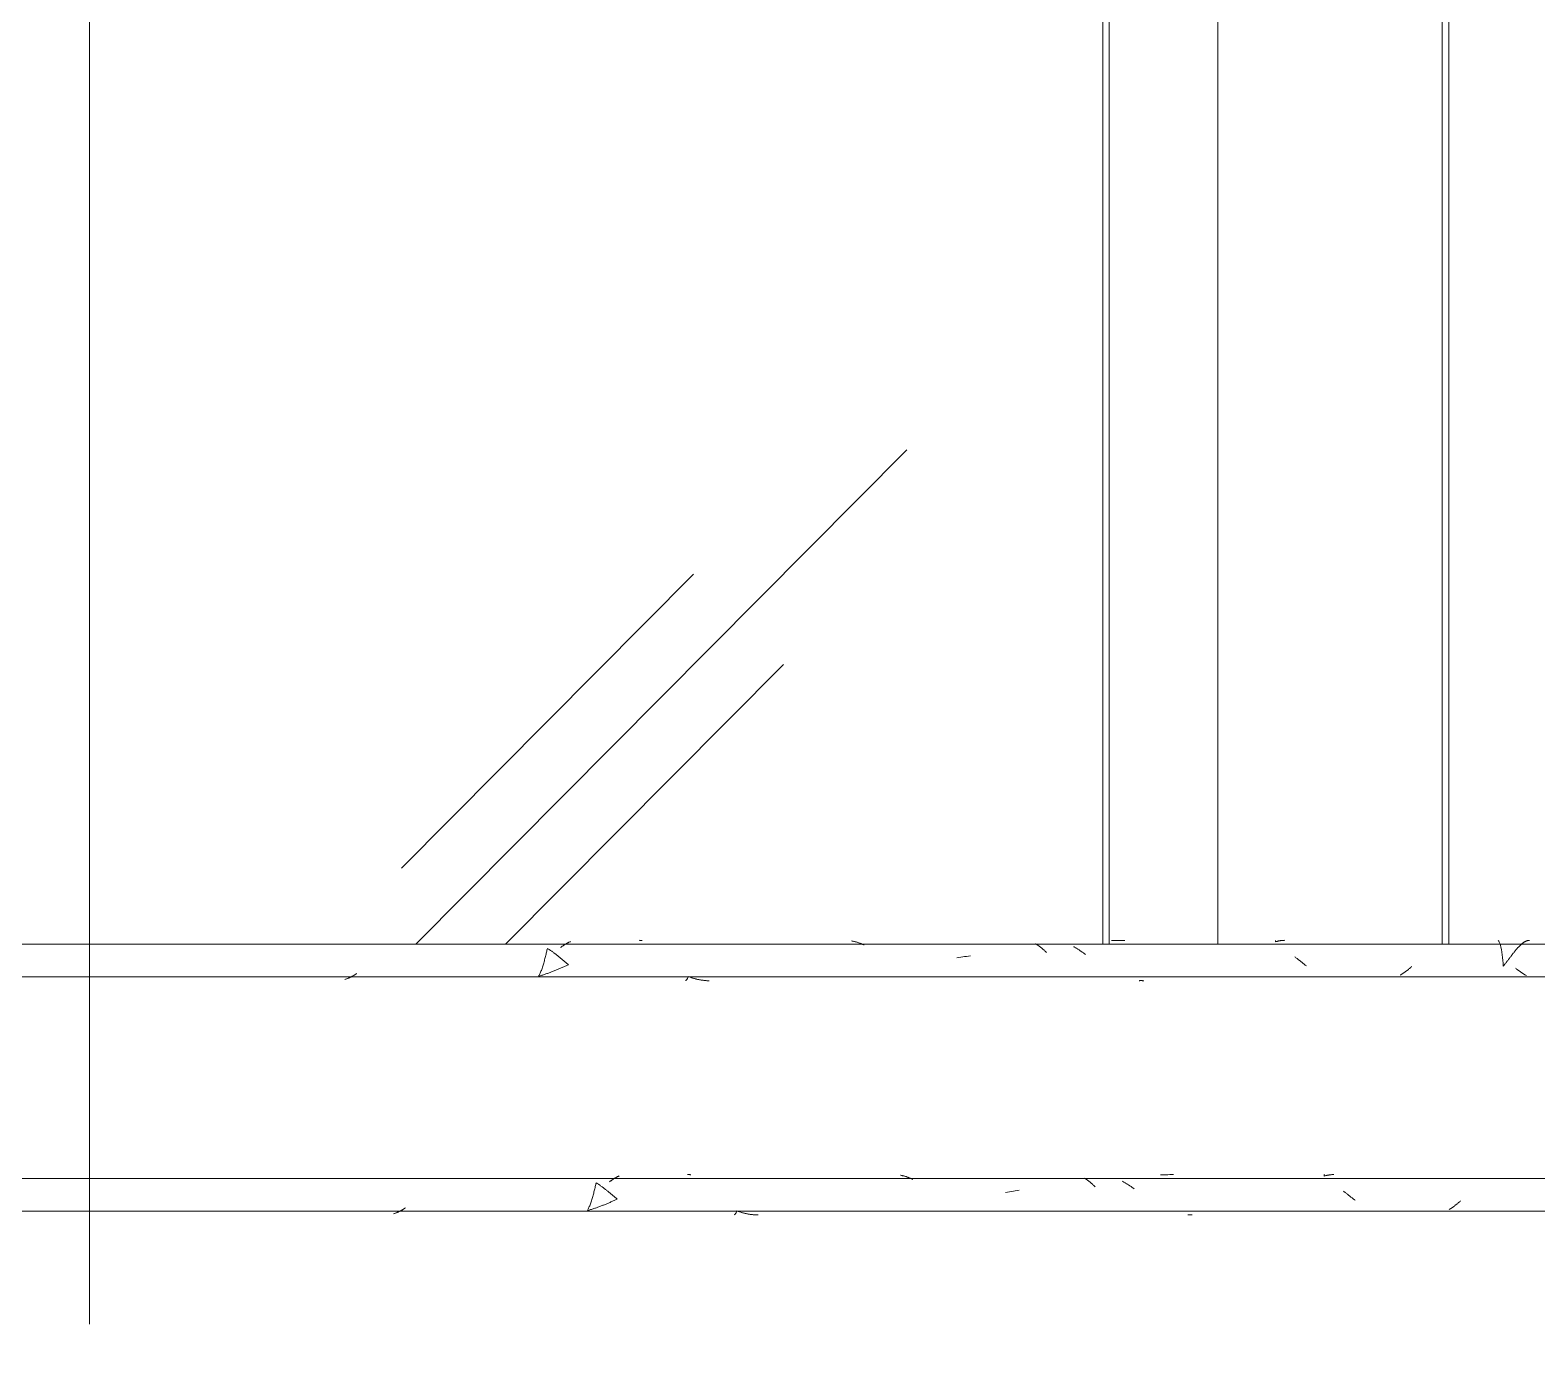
# Model space of a CAD drawing. Header units: millimetres. Extents: x -2100 to 124761, y -10432 to 93550.
# Drawn here: x 24914 to 25833, y -246 to 558 of the extents above; entities that cross this region are included whole.
import ezdxf

# ---------------------------------------------------------------- set-up
doc = ezdxf.new("R2010")
doc.units = ezdxf.units.MM
doc.linetypes.add('Centre', pattern=[31.75, 6.35, -4.7625, 15.875, -4.7625])
for name, color, linetype, lineweight in [('A-GLAZ-CWMG', 55, 'Continuous', 5), ('KINH', 152, 'Continuous', 5), ('NET THAY 1', 41, 'Continuous', 5), ('TRUC', 225, 'Continuous', 5)]:
    doc.layers.add(name, color=color, linetype=linetype, lineweight=lineweight)

# ---------------------------------------------------------------- blocks, each defined once
blk = doc.blocks.new('FP_9-MẶT ĐỨNG TRỤC A-Q')
at = {"layer": 'NET THAY 1'}
for p, q in [((31335.33, -142.86), (22887.32, -142.86)), ((25258.77, -146.69), (25258.62, -147.29)), ((25258.91, -146.12), (25258.77, -146.69)), ((25259.05, -145.56), (25258.91, -146.12)), ((25259.37, -145.77), (25259.05, -145.56)), ((25259.69, -145.98), (25259.37, -145.77)), ((25260.02, -146.19), (25259.69, -145.98)), ((25260.34, -146.41), (25260.02, -146.19)), ((25260.66, -146.63), (25260.34, -146.41)), ((25260.98, -146.85), (25260.66, -146.63)), ((25261.3, -147.08), (25260.98, -146.85)), ((25267.35, -144.85), (25267.1, -145.05)), ((25267.61, -144.65), (25267.35, -144.85)), ((25267.86, -144.46), (25267.61, -144.65)), ((25268.11, -144.27), (25267.86, -144.46)), ((25268.37, -144.08), (25268.11, -144.27)), ((25268.62, -143.9), (25268.37, -144.08)), ((25268.87, -143.72), (25268.62, -143.9)), ((25269.12, -143.55), (25268.87, -143.72)), ((25269.37, -143.38), (25269.12, -143.55)), ((25269.63, -143.21), (25269.37, -143.38)), ((25269.88, -143.05), (25269.63, -143.21)), ((25270.13, -142.89), (25269.88, -143.05)), ((25270.38, -142.74), (25270.13, -142.89)), ((25270.63, -142.59), (25270.38, -142.74)), ((25270.87, -142.45), (25270.63, -142.59)), ((25271.12, -142.31), (25270.87, -142.45)), ((25271.37, -142.18), (25271.12, -142.31)), ((25271.62, -142.05), (25271.37, -142.18)), ((25271.87, -141.93), (25271.62, -142.05)), ((25272.11, -141.81), (25271.87, -141.93)), ((25272.36, -141.69), (25272.11, -141.81)), ((25272.61, -141.59), (25272.36, -141.69)), ((25272.85, -141.48), (25272.61, -141.59)), ((25273.1, -141.38), (25272.85, -141.48)), ((25315.13, -140.54), (25314.81, -140.53)), ((25315.45, -140.55), (25315.13, -140.54)), ((25315.78, -140.56), (25315.45, -140.55)), ((25316.1, -140.58), (25315.78, -140.56)), ((25316.42, -140.61), (25316.1, -140.58)), ((25316.74, -140.64), (25316.42, -140.61)), ((25444.88, -140.99), (25444.53, -140.93)), ((25445.23, -141.06), (25444.88, -140.99)), ((25445.57, -141.14), (25445.23, -141.06)), ((25445.92, -141.22), (25445.57, -141.14)), ((25446.27, -141.31), (25445.92, -141.22)), ((25446.62, -141.4), (25446.27, -141.31)), ((25446.96, -141.49), (25446.62, -141.4)), ((25447.31, -141.59), (25446.96, -141.49)), ((25447.66, -141.7), (25447.31, -141.59)), ((25448, -141.81), (25447.66, -141.7)), ((25448.35, -141.92), (25448, -141.81)), ((25448.69, -142.04), (25448.35, -141.92)), ((25449.04, -142.16), (25448.69, -142.04)), ((25449.38, -142.29), (25449.04, -142.16)), ((25449.73, -142.43), (25449.38, -142.29)), ((25450.07, -142.56), (25449.73, -142.43)), ((25450.42, -142.7), (25450.07, -142.56)), ((25450.76, -142.85), (25450.42, -142.7)), ((25451.1, -143), (25450.76, -142.85)), ((25451.45, -143.15), (25451.1, -143)), ((25451.79, -143.31), (25451.45, -143.15)), ((25452.13, -143.47), (25451.79, -143.31)), ((25556.95, -142.85), (25556.66, -142.69)), ((25557.23, -143.03), (25556.95, -142.85)), ((25557.51, -143.2), (25557.23, -143.03)), ((25557.8, -143.39), (25557.51, -143.2)), ((25558.08, -143.58), (25557.8, -143.39)), ((25558.36, -143.77), (25558.08, -143.58)), ((25558.64, -143.97), (25558.36, -143.77)), ((25558.92, -144.17), (25558.64, -143.97)), ((25559.2, -144.38), (25558.92, -144.17)), ((25559.48, -144.6), (25559.2, -144.38)), ((25559.76, -144.81), (25559.48, -144.6)), ((25560.04, -145.04), (25559.76, -144.81)), ((25560.31, -145.26), (25560.04, -145.04)), ((25560.59, -145.49), (25560.31, -145.26)), ((25560.87, -145.73), (25560.59, -145.49)), ((25561.14, -145.97), (25560.87, -145.73)), ((25561.42, -146.21), (25561.14, -145.97)), ((25561.69, -146.46), (25561.42, -146.21)), ((25561.96, -146.71), (25561.69, -146.46)), ((25562.24, -146.96), (25561.96, -146.71)), ((25562.51, -147.22), (25562.24, -146.96)), ((25580.21, -144.7), (25579.87, -144.52)), ((25580.55, -144.89), (25580.21, -144.7)), ((25580.88, -145.09), (25580.55, -144.89)), ((25581.22, -145.29), (25580.88, -145.09)), ((25581.56, -145.49), (25581.22, -145.29)), ((25581.9, -145.69), (25581.56, -145.49)), ((25582.23, -145.9), (25581.9, -145.69)), ((25582.57, -146.11), (25582.23, -145.9)), ((25582.9, -146.32), (25582.57, -146.11)), ((25583.24, -146.54), (25582.9, -146.32)), ((25583.57, -146.75), (25583.24, -146.54)), ((25583.91, -146.97), (25583.57, -146.75)), ((25584.24, -147.2), (25583.91, -146.97)), ((25604.23, -140.71), (25603.08, -140.74)), ((25605.39, -140.67), (25604.23, -140.71)), ((25606.54, -140.65), (25605.39, -140.67)), ((25607.7, -140.62), (25606.54, -140.65)), ((25608.86, -140.6), (25607.7, -140.62)), ((25610.01, -140.58), (25608.86, -140.6)), ((25611.17, -140.56), (25610.01, -140.58)), ((25703.06, -141.05), (25703.03, -141.46)), ((25703.34, -141.36), (25703.03, -141.45)), ((25703.08, -140.76), (25703.06, -141.05)), ((25703.1, -140.59), (25703.08, -140.76)), ((25703.65, -141.28), (25703.34, -141.36)), ((25703.95, -141.2), (25703.65, -141.28)), ((25704.26, -141.12), (25703.95, -141.2)), ((25704.57, -141.05), (25704.26, -141.12)), ((25704.88, -140.98), (25704.57, -141.05)), ((25705.18, -140.92), (25704.88, -140.98)), ((25705.49, -140.86), (25705.18, -140.92)), ((25705.8, -140.81), (25705.49, -140.86)), ((25706.1, -140.76), (25705.8, -140.81)), ((25706.41, -140.72), (25706.1, -140.76)), ((25706.72, -140.68), (25706.41, -140.72)), ((25707.02, -140.64), (25706.72, -140.68)), ((25707.33, -140.61), (25707.02, -140.64)), ((25707.63, -140.59), (25707.33, -140.61)), ((25707.94, -140.57), (25707.63, -140.59)), ((25708.25, -140.55), (25707.94, -140.57)), ((25708.55, -140.54), (25708.25, -140.55)), ((25708.86, -140.53), (25708.55, -140.54)), ((25256.37, -155.83), (25256.16, -156.48)), ((25256.57, -155.17), (25256.37, -155.83)), ((25256.76, -154.51), (25256.57, -155.17)), ((25256.95, -153.84), (25256.76, -154.51)), ((25257.14, -153.16), (25256.95, -153.84)), ((25257.32, -152.48), (25257.14, -153.16)), ((25257.5, -151.81), (25257.32, -152.48)), ((25257.67, -151.14), (25257.5, -151.81)), ((25257.84, -150.47), (25257.67, -151.14)), ((25258.01, -149.81), (25257.84, -150.47)), ((25258.17, -149.16), (25258.01, -149.81)), ((25258.32, -148.52), (25258.17, -149.16)), ((25258.48, -147.9), (25258.32, -148.52)), ((25258.62, -147.29), (25258.48, -147.9)), ((25261.62, -147.31), (25261.3, -147.08)), ((25261.94, -147.54), (25261.62, -147.31)), ((25262.26, -147.77), (25261.94, -147.54)), ((25262.58, -148), (25262.26, -147.77)), ((25262.9, -148.24), (25262.58, -148)), ((25263.21, -148.48), (25262.9, -148.24)), ((25263.53, -148.72), (25263.21, -148.48)), ((25263.85, -148.96), (25263.53, -148.72)), ((25264.16, -149.2), (25263.85, -148.96)), ((25264.48, -149.45), (25264.16, -149.2)), ((25264.79, -149.7), (25264.48, -149.45)), ((25265.1, -149.94), (25264.79, -149.7)), ((25265.42, -150.19), (25265.1, -149.94)), ((25265.73, -150.44), (25265.42, -150.19)), ((25266.04, -150.7), (25265.73, -150.44)), ((25266.35, -150.95), (25266.04, -150.7)), ((25266.66, -151.2), (25266.35, -150.95)), ((25266.97, -151.46), (25266.66, -151.2)), ((25267.28, -151.71), (25266.97, -151.46)), ((25267.59, -151.97), (25267.28, -151.71)), ((25267.9, -152.22), (25267.59, -151.97)), ((25268.2, -152.48), (25267.9, -152.22)), ((25268.51, -152.74), (25268.2, -152.48)), ((25268.82, -152.99), (25268.51, -152.74)), ((25269.12, -153.25), (25268.82, -152.99)), ((25269.43, -153.5), (25269.12, -153.25)), ((25269.73, -153.76), (25269.43, -153.5)), ((25270.03, -154.01), (25269.73, -153.76)), ((25270.39, -156.19), (25269.9, -156.41)), ((25270.34, -154.27), (25270.03, -154.01)), ((25270.64, -154.52), (25270.34, -154.27)), ((25270.87, -155.97), (25270.39, -156.19)), ((25270.94, -154.78), (25270.64, -154.52)), ((25271.36, -155.75), (25270.87, -155.97)), ((25271.24, -155.03), (25270.94, -154.78)), ((25271.54, -155.28), (25271.24, -155.03)), ((25271.84, -155.53), (25271.36, -155.75)), ((25271.84, -155.53), (25271.54, -155.28)), ((25509.92, -151.2), (25508.75, -151.39)), ((25511.1, -151.01), (25509.92, -151.2)), ((25512.27, -150.82), (25511.1, -151.01)), ((25513.45, -150.63), (25512.27, -150.82)), ((25514.62, -150.44), (25513.45, -150.63)), ((25515.8, -150.25), (25514.62, -150.44)), ((25516.97, -150.06), (25515.8, -150.25)), ((25562.78, -147.48), (25562.51, -147.22)), ((25563.05, -147.74), (25562.78, -147.48)), ((25563.32, -148.01), (25563.05, -147.74)), ((25584.57, -147.42), (25584.24, -147.2)), ((25584.9, -147.65), (25584.57, -147.42)), ((25585.24, -147.88), (25584.9, -147.65)), ((25585.57, -148.11), (25585.24, -147.88)), ((25585.9, -148.35), (25585.57, -148.11)), ((25586.23, -148.58), (25585.9, -148.35)), ((25586.56, -148.82), (25586.23, -148.58)), ((25586.88, -149.06), (25586.56, -148.82)), ((25587.21, -149.3), (25586.88, -149.06)), ((25715.19, -151.01), (25714.86, -150.77)), ((25715.51, -151.26), (25715.19, -151.01)), ((25715.83, -151.52), (25715.51, -151.26)), ((25716.15, -151.77), (25715.83, -151.52)), ((25716.48, -152.02), (25716.15, -151.77)), ((25716.8, -152.27), (25716.48, -152.02)), ((25717.12, -152.52), (25716.8, -152.27)), ((25717.44, -152.77), (25717.12, -152.52)), ((25717.76, -153.03), (25717.44, -152.77)), ((25718.07, -153.28), (25717.76, -153.03)), ((25718.39, -153.53), (25718.07, -153.28)), ((25718.71, -153.78), (25718.39, -153.53)), ((25719.02, -154.03), (25718.71, -153.78)), ((25719.34, -154.29), (25719.02, -154.03)), ((25719.66, -154.54), (25719.34, -154.29)), ((25719.97, -154.79), (25719.66, -154.54)), ((25720.28, -155.03), (25719.97, -154.79)), ((25720.6, -155.28), (25720.28, -155.03)), ((25720.91, -155.53), (25720.6, -155.28)), ((25721.22, -155.78), (25720.91, -155.53)), ((25721.53, -156.02), (25721.22, -155.78)), ((25721.85, -156.26), (25721.53, -156.02)), ((22887.32, -162.86), (31335.33, -162.86)), ((25135.78, -164.34), (25135.48, -164.43)), ((25136.09, -164.24), (25135.78, -164.34)), ((25136.39, -164.13), (25136.09, -164.24)), ((25136.7, -164.03), (25136.39, -164.13)), ((25137, -163.91), (25136.7, -164.03)), ((25137.3, -163.79), (25137, -163.91)), ((25137.6, -163.67), (25137.3, -163.79)), ((25137.91, -163.54), (25137.6, -163.67)), ((25138.21, -163.41), (25137.91, -163.54)), ((25138.51, -163.27), (25138.21, -163.41)), ((25138.81, -163.13), (25138.51, -163.27)), ((25139.11, -162.98), (25138.81, -163.13)), ((25139.41, -162.83), (25139.11, -162.98)), ((25139.71, -162.67), (25139.41, -162.83)), ((25140.01, -162.51), (25139.71, -162.67)), ((25140.31, -162.35), (25140.01, -162.51)), ((25140.61, -162.18), (25140.31, -162.35)), ((25140.91, -162), (25140.61, -162.18)), ((25141.21, -161.83), (25140.91, -162)), ((25141.5, -161.64), (25141.21, -161.83)), ((25141.8, -161.46), (25141.5, -161.64)), ((25142.1, -161.27), (25141.8, -161.46)), ((25142.39, -161.07), (25142.1, -161.27)), ((25142.69, -160.88), (25142.39, -161.07)), ((25253.91, -162.09), (25253.66, -162.53)), ((25254.16, -162.38), (25253.66, -162.53)), ((25254.15, -161.63), (25253.91, -162.09)), ((25254.38, -161.14), (25254.15, -161.63)), ((25254.66, -162.24), (25254.16, -162.38)), ((25254.62, -160.63), (25254.38, -161.14)), ((25254.85, -160.1), (25254.62, -160.63)), ((25255.16, -162.09), (25254.66, -162.24)), ((25255.08, -159.54), (25254.85, -160.1)), ((25255.3, -158.96), (25255.08, -159.54)), ((25255.65, -161.94), (25255.16, -162.09)), ((25255.52, -158.36), (25255.3, -158.96)), ((25255.74, -157.75), (25255.52, -158.36)), ((25256.15, -161.78), (25255.65, -161.94)), ((25255.95, -157.12), (25255.74, -157.75)), ((25256.16, -156.48), (25255.95, -157.12)), ((25256.65, -161.62), (25256.15, -161.78)), ((25257.14, -161.46), (25256.65, -161.62)), ((25257.64, -161.3), (25257.14, -161.46)), ((25258.13, -161.13), (25257.64, -161.3)), ((25258.63, -160.96), (25258.13, -161.13)), ((25259.12, -160.79), (25258.63, -160.96)), ((25259.62, -160.61), (25259.12, -160.79)), ((25260.11, -160.43), (25259.62, -160.61)), ((25260.61, -160.25), (25260.11, -160.43)), ((25261.1, -160.07), (25260.61, -160.25)), ((25261.59, -159.88), (25261.1, -160.07)), ((25262.08, -159.69), (25261.59, -159.88)), ((25262.58, -159.5), (25262.08, -159.69)), ((25263.07, -159.31), (25262.58, -159.5)), ((25263.56, -159.12), (25263.07, -159.31)), ((25264.05, -158.92), (25263.56, -159.12)), ((25264.54, -158.72), (25264.05, -158.92)), ((25265.03, -158.52), (25264.54, -158.72)), ((25265.52, -158.32), (25265.03, -158.52)), ((25266.01, -158.11), (25265.52, -158.32)), ((25266.5, -157.9), (25266.01, -158.11)), ((25266.99, -157.7), (25266.5, -157.9)), ((25267.47, -157.49), (25266.99, -157.7)), ((25267.96, -157.27), (25267.47, -157.49)), ((25268.45, -157.06), (25267.96, -157.27)), ((25268.93, -156.85), (25268.45, -157.06)), ((25269.42, -156.63), (25268.93, -156.85)), ((25269.9, -156.41), (25269.42, -156.63)), ((25343.5, -164.98), (25343.21, -165.13)), ((25343.78, -164.72), (25343.5, -164.98)), ((25344.07, -164.36), (25343.78, -164.72)), ((25344.34, -163.9), (25344.07, -164.36)), ((25344.62, -163.34), (25344.34, -163.9)), ((25344.88, -162.7), (25344.62, -163.34)), ((25345.27, -162.83), (25344.89, -162.69)), ((25345.65, -162.97), (25345.27, -162.83)), ((25346.03, -163.1), (25345.65, -162.97)), ((25346.41, -163.23), (25346.03, -163.1)), ((25346.79, -163.35), (25346.41, -163.23)), ((25347.17, -163.47), (25346.79, -163.35)), ((25347.55, -163.59), (25347.17, -163.47)), ((25347.93, -163.7), (25347.55, -163.59)), ((25348.31, -163.81), (25347.93, -163.7)), ((25348.69, -163.91), (25348.31, -163.81)), ((25349.06, -164.02), (25348.69, -163.91)), ((25349.44, -164.11), (25349.06, -164.02)), ((25349.82, -164.21), (25349.44, -164.11)), ((25350.2, -164.3), (25349.82, -164.21)), ((25350.58, -164.38), (25350.2, -164.3)), ((25350.95, -164.46), (25350.58, -164.38)), ((25351.33, -164.54), (25350.95, -164.46)), ((25351.71, -164.61), (25351.33, -164.54)), ((25352.08, -164.68), (25351.71, -164.61)), ((25352.46, -164.74), (25352.08, -164.68)), ((25352.84, -164.8), (25352.46, -164.74)), ((25353.21, -164.86), (25352.84, -164.8)), ((25353.59, -164.91), (25353.21, -164.86)), ((25353.97, -164.96), (25353.59, -164.91)), ((25354.34, -165), (25353.97, -164.96)), ((25354.72, -165.04), (25354.34, -165)), ((25355.09, -165.07), (25354.72, -165.04)), ((25355.47, -165.1), (25355.09, -165.07)), ((25355.85, -165.13), (25355.47, -165.1)), ((25356.22, -165.15), (25355.85, -165.13)), ((25356.6, -165.16), (25356.22, -165.15)), ((25356.97, -165.18), (25356.6, -165.16)), ((25357.35, -165.18), (25356.97, -165.18)), ((25357.72, -165.19), (25357.35, -165.18)), ((25620.15, -165.14), (25619.94, -165.17)), ((25620.35, -165.09), (25620.15, -165.14)), ((25620.55, -165.01), (25620.35, -165.09)), ((25620.81, -165.04), (25620.55, -165.01)), ((25621.06, -165.08), (25620.81, -165.04)), ((25621.31, -165.11), (25621.06, -165.08)), ((25621.56, -165.13), (25621.31, -165.11)), ((25621.81, -165.15), (25621.56, -165.13)), ((25622.06, -165.17), (25621.81, -165.15)), ((25622.31, -165.18), (25622.06, -165.17)), ((25622.56, -165.18), (25622.31, -165.18)), ((25779.44, -161.72), (25779.14, -161.9)), ((25779.73, -161.54), (25779.44, -161.72)), ((25780.03, -161.35), (25779.73, -161.54)), ((25780.33, -161.16), (25780.03, -161.35)), ((25780.62, -160.96), (25780.33, -161.16)), ((25780.92, -160.76), (25780.62, -160.96)), ((25781.21, -160.56), (25780.92, -160.76)), ((25781.51, -160.35), (25781.21, -160.56)), ((25781.8, -160.14), (25781.51, -160.35)), ((25782.1, -159.93), (25781.8, -160.14)), ((25782.39, -159.72), (25782.1, -159.93)), ((25782.68, -159.5), (25782.39, -159.72)), ((25782.97, -159.27), (25782.68, -159.5)), ((25783.26, -159.05), (25782.97, -159.27)), ((25783.55, -158.82), (25783.26, -159.05)), ((25783.84, -158.59), (25783.55, -158.82)), ((25784.13, -158.36), (25783.84, -158.59)), ((25784.42, -158.12), (25784.13, -158.36)), ((25784.71, -157.88), (25784.42, -158.12)), ((25785, -157.64), (25784.71, -157.88)), ((25785.28, -157.4), (25785, -157.64)), ((25785.57, -157.15), (25785.28, -157.4)), ((25785.86, -156.91), (25785.57, -157.15)), ((25786.14, -156.66), (25785.86, -156.91))]:
    blk.add_line(p, q, dxfattribs=at)
blk = doc.blocks.new('FP_10-MẶT ĐỨNG TRỤC A-Q')
at = {"layer": 'NET THAY 1'}
for p, q in [((31305.6, 0), (22887.32, 0)), ((25240.38, 0.05), (25240.13, -0.11)), ((25240.63, 0.2), (25240.38, 0.05)), ((25240.88, 0.34), (25240.63, 0.2)), ((25241.13, 0.48), (25240.88, 0.34)), ((25241.38, 0.62), (25241.13, 0.48)), ((25241.62, 0.75), (25241.38, 0.62)), ((25241.87, 0.87), (25241.62, 0.75)), ((25242.12, 1), (25241.87, 0.87)), ((25242.37, 1.11), (25242.12, 1)), ((25242.61, 1.22), (25242.37, 1.11)), ((25242.86, 1.33), (25242.61, 1.22)), ((25243.11, 1.43), (25242.86, 1.33)), ((25243.35, 1.52), (25243.11, 1.43)), ((25285.62, 2.32), (25285.28, 2.33)), ((25285.96, 2.31), (25285.62, 2.32)), ((25286.31, 2.29), (25285.96, 2.31)), ((25286.65, 2.27), (25286.31, 2.29)), ((25287, 2.24), (25286.65, 2.27)), ((25415.13, 1.9), (25414.78, 1.96)), ((25415.48, 1.83), (25415.13, 1.9)), ((25415.83, 1.76), (25415.48, 1.83)), ((25416.17, 1.68), (25415.83, 1.76)), ((25416.52, 1.6), (25416.17, 1.68)), ((25416.87, 1.51), (25416.52, 1.6)), ((25417.21, 1.42), (25416.87, 1.51)), ((25417.56, 1.32), (25417.21, 1.42)), ((25417.91, 1.22), (25417.56, 1.32)), ((25418.25, 1.11), (25417.91, 1.22)), ((25418.6, 1), (25418.25, 1.11)), ((25418.95, 0.88), (25418.6, 1)), ((25419.29, 0.76), (25418.95, 0.88)), ((25419.64, 0.64), (25419.29, 0.76)), ((25419.98, 0.51), (25419.64, 0.64)), ((25420.33, 0.37), (25419.98, 0.51)), ((25420.67, 0.23), (25420.33, 0.37)), ((25421.01, 0.09), (25420.67, 0.23)), ((25421.36, -0.06), (25421.01, 0.09)), ((25527.2, 0.09), (25526.92, 0.25)), ((25527.48, -0.08), (25527.2, 0.09)), ((25574.48, 2.18), (25573.33, 2.14)), ((25575.64, 2.2), (25574.48, 2.18)), ((25576.8, 2.23), (25575.64, 2.2)), ((25577.95, 2.25), (25576.8, 2.23)), ((25579.11, 2.27), (25577.95, 2.25)), ((25580.26, 2.29), (25579.11, 2.27)), ((25581.42, 2.3), (25580.26, 2.29)), ((25673.31, 1.83), (25673.28, 1.45)), ((25673.6, 1.55), (25673.28, 1.46)), ((25673.33, 2.11), (25673.31, 1.83)), ((25673.35, 2.27), (25673.33, 2.11)), ((25673.91, 1.63), (25673.6, 1.55)), ((25674.23, 1.71), (25673.91, 1.63)), ((25674.54, 1.78), (25674.23, 1.71)), ((25674.85, 1.85), (25674.54, 1.78)), ((25675.17, 1.92), (25674.85, 1.85)), ((25675.48, 1.98), (25675.17, 1.92)), ((25675.79, 2.04), (25675.48, 1.98)), ((25676.11, 2.09), (25675.79, 2.04)), ((25676.42, 2.13), (25676.11, 2.09)), ((25676.73, 2.17), (25676.42, 2.13)), ((25677.05, 2.21), (25676.73, 2.17)), ((25677.36, 2.24), (25677.05, 2.21)), ((25677.67, 2.27), (25677.36, 2.24)), ((25677.98, 2.29), (25677.67, 2.27)), ((25678.3, 2.31), (25677.98, 2.29)), ((25678.61, 2.32), (25678.3, 2.31)), ((25678.92, 2.33), (25678.61, 2.32)), ((25809.04, 2.2), (25809.41, 1.84)), ((25809.41, 1.84), (25809.77, 1.23)), ((25809.77, 1.23), (25810.11, 0.39)), ((25810.11, 0.39), (25810.44, -0.65)), ((25823.29, 0.01), (25823.09, -0.17)), ((25823.5, 0.19), (25823.29, 0.01)), ((25823.71, 0.36), (25823.5, 0.19)), ((25823.92, 0.52), (25823.71, 0.36)), ((25824.12, 0.68), (25823.92, 0.52)), ((25824.33, 0.83), (25824.12, 0.68)), ((25824.53, 0.97), (25824.33, 0.83)), ((25824.74, 1.11), (25824.53, 0.97)), ((25824.94, 1.24), (25824.74, 1.11)), ((25825.15, 1.36), (25824.94, 1.24)), ((25825.35, 1.48), (25825.15, 1.36)), ((25825.55, 1.59), (25825.35, 1.48)), ((25825.76, 1.69), (25825.55, 1.59)), ((25825.96, 1.78), (25825.76, 1.69)), ((25826.16, 1.87), (25825.96, 1.78)), ((25826.36, 1.95), (25826.16, 1.87)), ((25826.57, 2.02), (25826.36, 1.95)), ((25826.77, 2.08), (25826.57, 2.02)), ((25826.97, 2.14), (25826.77, 2.08)), ((25827.17, 2.19), (25826.97, 2.14)), ((25827.37, 2.23), (25827.17, 2.19)), ((25827.57, 2.27), (25827.37, 2.23)), ((25827.77, 2.29), (25827.57, 2.27)), ((25827.97, 2.31), (25827.77, 2.29)), ((25828.18, 2.32), (25827.97, 2.31)), ((25227.77, -8.81), (25227.59, -9.49)), ((25227.94, -8.14), (25227.77, -8.81)), ((25228.11, -7.48), (25227.94, -8.14)), ((25228.27, -6.82), (25228.11, -7.48)), ((25228.43, -6.17), (25228.27, -6.82)), ((25228.59, -5.53), (25228.43, -6.17)), ((25228.74, -4.91), (25228.59, -5.53)), ((25228.89, -4.3), (25228.74, -4.91)), ((25229.03, -3.71), (25228.89, -4.3)), ((25229.17, -3.14), (25229.03, -3.71)), ((25229.3, -2.59), (25229.17, -3.14)), ((25229.63, -2.79), (25229.3, -2.59)), ((25229.95, -3), (25229.63, -2.79)), ((25230.28, -3.22), (25229.95, -3)), ((25230.6, -3.43), (25230.28, -3.22)), ((25230.92, -3.65), (25230.6, -3.43)), ((25231.24, -3.87), (25230.92, -3.65)), ((25231.56, -4.1), (25231.24, -3.87)), ((25231.88, -4.32), (25231.56, -4.1)), ((25232.2, -4.55), (25231.88, -4.32)), ((25232.52, -4.78), (25232.2, -4.55)), ((25232.84, -5.01), (25232.52, -4.78)), ((25233.16, -5.25), (25232.84, -5.01)), ((25233.47, -5.49), (25233.16, -5.25)), ((25233.79, -5.73), (25233.47, -5.49)), ((25234.11, -5.97), (25233.79, -5.73)), ((25234.42, -6.21), (25234.11, -5.97)), ((25234.74, -6.46), (25234.42, -6.21)), ((25235.05, -6.7), (25234.74, -6.46)), ((25235.37, -6.95), (25235.05, -6.7)), ((25235.68, -7.2), (25235.37, -6.95)), ((25235.99, -7.45), (25235.68, -7.2)), ((25236.3, -7.7), (25235.99, -7.45)), ((25236.62, -7.95), (25236.3, -7.7)), ((25236.93, -8.2), (25236.62, -7.95)), ((25237.24, -8.46), (25236.93, -8.2)), ((25237.55, -8.71), (25237.24, -8.46)), ((25237.61, -1.88), (25237.35, -2.08)), ((25237.86, -8.97), (25237.55, -8.71)), ((25237.86, -1.69), (25237.61, -1.88)), ((25238.12, -1.5), (25237.86, -1.69)), ((25238.16, -9.22), (25237.86, -8.97)), ((25238.37, -1.31), (25238.12, -1.5)), ((25238.62, -1.12), (25238.37, -1.31)), ((25238.88, -0.94), (25238.62, -1.12)), ((25239.13, -0.77), (25238.88, -0.94)), ((25239.38, -0.6), (25239.13, -0.77)), ((25239.63, -0.43), (25239.38, -0.6)), ((25239.88, -0.27), (25239.63, -0.43)), ((25240.13, -0.11), (25239.88, -0.27)), ((25421.7, -0.21), (25421.36, -0.06)), ((25422.04, -0.36), (25421.7, -0.21)), ((25422.38, -0.52), (25422.04, -0.36)), ((25480.19, -8.2), (25479.01, -8.39)), ((25481.36, -8.01), (25480.19, -8.2)), ((25482.54, -7.82), (25481.36, -8.01)), ((25483.71, -7.63), (25482.54, -7.82)), ((25484.89, -7.44), (25483.71, -7.63)), ((25486.06, -7.26), (25484.89, -7.44)), ((25487.24, -7.07), (25486.06, -7.26)), ((25527.77, -0.26), (25527.48, -0.08)), ((25528.05, -0.44), (25527.77, -0.26)), ((25528.33, -0.63), (25528.05, -0.44)), ((25528.61, -0.82), (25528.33, -0.63)), ((25528.9, -1.01), (25528.61, -0.82)), ((25529.18, -1.22), (25528.9, -1.01)), ((25529.46, -1.42), (25529.18, -1.22)), ((25529.74, -1.63), (25529.46, -1.42)), ((25530.01, -1.85), (25529.74, -1.63)), ((25530.29, -2.07), (25530.01, -1.85)), ((25530.57, -2.29), (25530.29, -2.07)), ((25530.85, -2.52), (25530.57, -2.29)), ((25531.12, -2.76), (25530.85, -2.52)), ((25531.4, -2.99), (25531.12, -2.76)), ((25531.67, -3.24), (25531.4, -2.99)), ((25531.95, -3.48), (25531.67, -3.24)), ((25532.22, -3.73), (25531.95, -3.48)), ((25532.49, -3.98), (25532.22, -3.73)), ((25532.77, -4.24), (25532.49, -3.98)), ((25533.04, -4.5), (25532.77, -4.24)), ((25533.31, -4.76), (25533.04, -4.5)), ((25533.58, -5.02), (25533.31, -4.76)), ((25550.46, -1.74), (25550.12, -1.55)), ((25550.8, -1.93), (25550.46, -1.74)), ((25551.14, -2.12), (25550.8, -1.93)), ((25551.48, -2.32), (25551.14, -2.12)), ((25551.82, -2.52), (25551.48, -2.32)), ((25552.15, -2.72), (25551.82, -2.52)), ((25552.49, -2.92), (25552.15, -2.72)), ((25552.83, -3.13), (25552.49, -2.92)), ((25553.16, -3.34), (25552.83, -3.13)), ((25553.5, -3.56), (25553.16, -3.34)), ((25553.83, -3.77), (25553.5, -3.56)), ((25554.17, -3.99), (25553.83, -3.77)), ((25554.5, -4.21), (25554.17, -3.99)), ((25554.83, -4.44), (25554.5, -4.21)), ((25555.16, -4.66), (25554.83, -4.44)), ((25555.5, -4.89), (25555.16, -4.66)), ((25555.83, -5.12), (25555.5, -4.89)), ((25556.16, -5.36), (25555.83, -5.12)), ((25556.49, -5.59), (25556.16, -5.36)), ((25556.82, -5.83), (25556.49, -5.59)), ((25557.15, -6.07), (25556.82, -5.83)), ((25557.47, -6.31), (25557.15, -6.07)), ((25685.45, -8.02), (25685.13, -7.77)), ((25685.78, -8.27), (25685.45, -8.02)), ((25686.1, -8.52), (25685.78, -8.27)), ((25686.42, -8.77), (25686.1, -8.52)), ((25686.74, -9.02), (25686.42, -8.77)), ((25687.06, -9.27), (25686.74, -9.02)), ((25810.44, -0.65), (25810.76, -1.88)), ((25810.76, -1.88), (25811.05, -3.27)), ((25811.05, -3.27), (25811.31, -4.8)), ((25811.31, -4.8), (25811.55, -6.43)), ((25811.55, -6.43), (25811.76, -8.14)), ((25811.76, -8.14), (25811.94, -9.88)), ((25815.59, -9.08), (25815.35, -9.38)), ((25815.82, -8.77), (25815.59, -9.08)), ((25816.06, -8.47), (25815.82, -8.77)), ((25816.29, -8.16), (25816.06, -8.47)), ((25816.52, -7.86), (25816.29, -8.16)), ((25816.75, -7.56), (25816.52, -7.86)), ((25816.98, -7.25), (25816.75, -7.56)), ((25817.21, -6.96), (25816.98, -7.25)), ((25817.44, -6.66), (25817.21, -6.96)), ((25817.66, -6.36), (25817.44, -6.66)), ((25817.89, -6.07), (25817.66, -6.36)), ((25818.12, -5.78), (25817.89, -6.07)), ((25818.34, -5.49), (25818.12, -5.78)), ((25818.56, -5.21), (25818.34, -5.49)), ((25818.79, -4.93), (25818.56, -5.21)), ((25819.01, -4.65), (25818.79, -4.93)), ((25819.23, -4.37), (25819.01, -4.65)), ((25819.45, -4.1), (25819.23, -4.37)), ((25819.67, -3.83), (25819.45, -4.1)), ((25819.89, -3.57), (25819.67, -3.83)), ((25820.11, -3.31), (25819.89, -3.57)), ((25820.33, -3.05), (25820.11, -3.31)), ((25820.54, -2.8), (25820.33, -3.05)), ((25820.76, -2.56), (25820.54, -2.8)), ((25820.97, -2.31), (25820.76, -2.56)), ((25821.19, -2.07), (25820.97, -2.31)), ((25821.4, -1.84), (25821.19, -2.07)), ((25821.61, -1.61), (25821.4, -1.84)), ((25821.83, -1.39), (25821.61, -1.61)), ((25822.04, -1.17), (25821.83, -1.39)), ((25822.25, -0.96), (25822.04, -1.17)), ((25822.46, -0.76), (25822.25, -0.96)), ((25822.67, -0.56), (25822.46, -0.76)), ((25822.88, -0.36), (25822.67, -0.56)), ((25823.09, -0.17), (25822.88, -0.36)), ((25112.38, -18.31), (25112.08, -18.5)), ((25112.67, -18.11), (25112.38, -18.31)), ((25112.97, -17.91), (25112.67, -18.11)), ((25224.66, -18.18), (25224.43, -18.67)), ((25224.9, -17.66), (25224.66, -18.18)), ((25225.13, -17.12), (25224.9, -17.66)), ((25225.36, -16.56), (25225.13, -17.12)), ((25225.58, -15.98), (25225.36, -16.56)), ((25225.8, -15.38), (25225.58, -15.98)), ((25226.02, -14.76), (25225.8, -15.38)), ((25226.23, -14.13), (25226.02, -14.76)), ((25226.43, -13.49), (25226.23, -14.13)), ((25226.64, -12.84), (25226.43, -13.49)), ((25226.84, -12.18), (25226.64, -12.84)), ((25227.03, -11.51), (25226.84, -12.18)), ((25227.22, -10.84), (25227.03, -11.51)), ((25227.41, -10.16), (25227.22, -10.84)), ((25227.59, -9.49), (25227.41, -10.16)), ((25227.92, -18.33), (25227.42, -18.5)), ((25228.41, -18.17), (25227.92, -18.33)), ((25228.91, -17.99), (25228.41, -18.17)), ((25229.4, -17.82), (25228.91, -17.99)), ((25229.9, -17.64), (25229.4, -17.82)), ((25230.39, -17.46), (25229.9, -17.64)), ((25230.88, -17.28), (25230.39, -17.46)), ((25231.38, -17.09), (25230.88, -17.28)), ((25231.87, -16.91), (25231.38, -17.09)), ((25232.36, -16.72), (25231.87, -16.91)), ((25232.85, -16.53), (25232.36, -16.72)), ((25233.35, -16.33), (25232.85, -16.53)), ((25233.84, -16.14), (25233.35, -16.33)), ((25234.33, -15.94), (25233.84, -16.14)), ((25234.82, -15.74), (25234.33, -15.94)), ((25235.31, -15.53), (25234.82, -15.74)), ((25235.8, -15.33), (25235.31, -15.53)), ((25236.28, -15.12), (25235.8, -15.33)), ((25236.77, -14.92), (25236.28, -15.12)), ((25237.26, -14.71), (25236.77, -14.92)), ((25237.75, -14.5), (25237.26, -14.71)), ((25238.23, -14.28), (25237.75, -14.5)), ((25238.47, -9.48), (25238.16, -9.22)), ((25238.72, -14.07), (25238.23, -14.28)), ((25238.78, -9.74), (25238.47, -9.48)), ((25239.21, -13.85), (25238.72, -14.07)), ((25239.08, -9.99), (25238.78, -9.74)), ((25239.39, -10.25), (25239.08, -9.99)), ((25239.69, -13.64), (25239.21, -13.85)), ((25239.69, -10.5), (25239.39, -10.25)), ((25240, -10.76), (25239.69, -10.5)), ((25240.18, -13.42), (25239.69, -13.64)), ((25240.3, -11.02), (25240, -10.76)), ((25240.66, -13.2), (25240.18, -13.42)), ((25240.61, -11.27), (25240.3, -11.02)), ((25240.91, -11.53), (25240.61, -11.27)), ((25241.15, -12.98), (25240.66, -13.2)), ((25241.21, -11.78), (25240.91, -11.53)), ((25241.63, -12.76), (25241.15, -12.98)), ((25241.51, -12.03), (25241.21, -11.78)), ((25241.81, -12.29), (25241.51, -12.03)), ((25242.11, -12.54), (25241.63, -12.76)), ((25242.11, -12.54), (25241.81, -12.29)), ((25687.38, -9.52), (25687.06, -9.27)), ((25687.7, -9.78), (25687.38, -9.52)), ((25688.02, -10.03), (25687.7, -9.78)), ((25688.34, -10.28), (25688.02, -10.03)), ((25688.66, -10.53), (25688.34, -10.28)), ((25688.98, -10.78), (25688.66, -10.53)), ((25689.29, -11.04), (25688.98, -10.78)), ((25689.61, -11.29), (25689.29, -11.04)), ((25689.93, -11.54), (25689.61, -11.29)), ((25690.24, -11.79), (25689.93, -11.54)), ((25690.56, -12.04), (25690.24, -11.79)), ((25690.87, -12.29), (25690.56, -12.04)), ((25691.18, -12.53), (25690.87, -12.29)), ((25691.5, -12.78), (25691.18, -12.53)), ((25691.81, -13.03), (25691.5, -12.78)), ((25692.12, -13.27), (25691.81, -13.03)), ((25750.61, -18.2), (25750.31, -18.39)), ((25750.9, -18), (25750.61, -18.2)), ((25751.2, -17.8), (25750.9, -18)), ((25751.49, -17.59), (25751.2, -17.8)), ((25751.79, -17.38), (25751.49, -17.59)), ((25752.08, -17.17), (25751.79, -17.38)), ((25752.37, -16.96), (25752.08, -17.17)), ((25752.67, -16.74), (25752.37, -16.96)), ((25752.96, -16.52), (25752.67, -16.74)), ((25753.25, -16.29), (25752.96, -16.52)), ((25753.54, -16.07), (25753.25, -16.29)), ((25753.83, -15.84), (25753.54, -16.07)), ((25754.12, -15.61), (25753.83, -15.84)), ((25754.41, -15.37), (25754.12, -15.61)), ((25754.7, -15.13), (25754.41, -15.37)), ((25754.98, -14.89), (25754.7, -15.13)), ((25755.27, -14.65), (25754.98, -14.89)), ((25755.56, -14.41), (25755.27, -14.65)), ((25755.84, -14.16), (25755.56, -14.41)), ((25756.13, -13.92), (25755.84, -14.16)), ((25756.41, -13.67), (25756.13, -13.92)), ((25811.94, -9.88), (25812.09, -11.63)), ((25812.09, -11.63), (25812.21, -13.34)), ((25812.46, -13.04), (25812.21, -13.34)), ((25812.71, -12.74), (25812.46, -13.04)), ((25812.95, -12.44), (25812.71, -12.74)), ((25813.2, -12.14), (25812.95, -12.44)), ((25813.44, -11.84), (25813.2, -12.14)), ((25813.68, -11.53), (25813.44, -11.84)), ((25813.92, -11.23), (25813.68, -11.53)), ((25814.16, -10.92), (25813.92, -11.23)), ((25814.4, -10.61), (25814.16, -10.92)), ((25814.64, -10.31), (25814.4, -10.61)), ((25814.88, -10), (25814.64, -10.31)), ((25815.12, -9.69), (25814.88, -10)), ((25815.35, -9.38), (25815.12, -9.69)), ((25819.98, -14.93), (25819.67, -14.7)), ((25820.28, -15.16), (25819.98, -14.93)), ((25820.59, -15.39), (25820.28, -15.16)), ((25820.9, -15.61), (25820.59, -15.39)), ((25821.2, -15.84), (25820.9, -15.61)), ((25821.51, -16.06), (25821.2, -15.84)), ((25821.81, -16.27), (25821.51, -16.06)), ((25822.11, -16.49), (25821.81, -16.27)), ((25822.42, -16.7), (25822.11, -16.49)), ((25822.72, -16.91), (25822.42, -16.7)), ((25823.02, -17.12), (25822.72, -16.91)), ((25823.32, -17.33), (25823.02, -17.12)), ((25823.62, -17.53), (25823.32, -17.33)), ((25823.92, -17.73), (25823.62, -17.53)), ((25824.22, -17.92), (25823.92, -17.73)), ((25824.52, -18.11), (25824.22, -17.92)), ((25824.82, -18.3), (25824.52, -18.11)), ((25825.12, -18.49), (25824.82, -18.3)), ((22887.32, -20), (31305.6, -20)), ((25106.07, -21.43), (25105.76, -21.52)), ((25106.37, -21.33), (25106.07, -21.43)), ((25106.68, -21.22), (25106.37, -21.33)), ((25106.98, -21.11), (25106.68, -21.22)), ((25107.28, -20.99), (25106.98, -21.11)), ((25107.58, -20.87), (25107.28, -20.99)), ((25107.89, -20.74), (25107.58, -20.87)), ((25108.19, -20.61), (25107.89, -20.74)), ((25108.49, -20.48), (25108.19, -20.61)), ((25108.79, -20.34), (25108.49, -20.48)), ((25109.09, -20.19), (25108.79, -20.34)), ((25109.39, -20.04), (25109.09, -20.19)), ((25109.69, -19.89), (25109.39, -20.04)), ((25109.99, -19.73), (25109.69, -19.89)), ((25110.29, -19.57), (25109.99, -19.73)), ((25110.59, -19.4), (25110.29, -19.57)), ((25110.89, -19.23), (25110.59, -19.4)), ((25111.19, -19.05), (25110.89, -19.23)), ((25111.49, -18.87), (25111.19, -19.05)), ((25111.78, -18.69), (25111.49, -18.87)), ((25112.08, -18.5), (25111.78, -18.69)), ((25224.19, -19.14), (25223.94, -19.58)), ((25224.44, -19.43), (25223.94, -19.58)), ((25224.43, -18.67), (25224.19, -19.14)), ((25224.94, -19.29), (25224.44, -19.43)), ((25225.44, -19.14), (25224.94, -19.29)), ((25225.93, -18.98), (25225.44, -19.14)), ((25226.43, -18.82), (25225.93, -18.98)), ((25226.93, -18.66), (25226.43, -18.82)), ((25227.42, -18.5), (25226.93, -18.66)), ((25313.76, -22.11), (25313.46, -22.27)), ((25314.05, -21.84), (25313.76, -22.11)), ((25314.33, -21.47), (25314.05, -21.84)), ((25314.62, -20.99), (25314.33, -21.47)), ((25314.89, -20.42), (25314.62, -20.99)), ((25315.16, -19.76), (25314.89, -20.42)), ((25315.55, -19.89), (25315.17, -19.75)), ((25315.93, -20.03), (25315.55, -19.89)), ((25316.31, -20.16), (25315.93, -20.03)), ((25316.69, -20.29), (25316.31, -20.16)), ((25317.07, -20.42), (25316.69, -20.29)), ((25317.45, -20.54), (25317.07, -20.42)), ((25317.83, -20.66), (25317.45, -20.54)), ((25318.21, -20.78), (25317.83, -20.66)), ((25318.59, -20.89), (25318.21, -20.78)), ((25318.97, -20.99), (25318.59, -20.89)), ((25319.35, -21.1), (25318.97, -20.99)), ((25319.73, -21.2), (25319.35, -21.1)), ((25320.1, -21.29), (25319.73, -21.2)), ((25320.48, -21.38), (25320.1, -21.29)), ((25320.86, -21.47), (25320.48, -21.38)), ((25321.24, -21.56), (25320.86, -21.47)), ((25321.61, -21.64), (25321.24, -21.56)), ((25321.99, -21.71), (25321.61, -21.64)), ((25322.37, -21.78), (25321.99, -21.71)), ((25322.74, -21.85), (25322.37, -21.78)), ((25323.12, -21.91), (25322.74, -21.85)), ((25323.5, -21.97), (25323.12, -21.91)), ((25323.87, -22.02), (25323.5, -21.97)), ((25324.25, -22.07), (25323.87, -22.02)), ((25324.63, -22.12), (25324.25, -22.07)), ((25325, -22.16), (25324.63, -22.12)), ((25325.38, -22.19), (25325, -22.16)), ((25325.75, -22.23), (25325.38, -22.19)), ((25326.13, -22.25), (25325.75, -22.23)), ((25326.51, -22.28), (25326.13, -22.25)), ((25326.88, -22.3), (25326.51, -22.28)), ((25327.26, -22.31), (25326.88, -22.3)), ((25327.63, -22.32), (25327.26, -22.31)), ((25328.01, -22.33), (25327.63, -22.32)), ((25590.4, -22.28), (25590.19, -22.32)), ((25590.62, -22.21), (25590.4, -22.28)), ((25590.84, -22.13), (25590.62, -22.21)), ((25591.11, -22.17), (25590.84, -22.12)), ((25591.38, -22.2), (25591.11, -22.17)), ((25591.64, -22.24), (25591.38, -22.2)), ((25591.91, -22.27), (25591.64, -22.24)), ((25592.18, -22.29), (25591.91, -22.27)), ((25592.45, -22.31), (25592.18, -22.29)), ((25592.72, -22.32), (25592.45, -22.31)), ((25592.99, -22.33), (25592.72, -22.32)), ((25749.72, -18.77), (25749.42, -18.95)), ((25750.01, -18.58), (25749.72, -18.77)), ((25750.31, -18.39), (25750.01, -18.58)), ((25825.42, -18.67), (25825.12, -18.49)), ((25825.72, -18.84), (25825.42, -18.67)), ((25826.01, -19.02), (25825.72, -18.84)), ((25826.31, -19.19), (25826.01, -19.02))]:
    blk.add_line(p, q, dxfattribs=at)
blk = doc.blocks.new('Rectangular Mullion - Rectangular Mullion-V26-MẶT ĐỨNG TRỤC A-Q')
at = {"layer": 'A-GLAZ-CWMG'}
for p, q in [((30743.44, 2200), (30743.44, 0)), ((30809.64, 2200), (30809.64, 0)), ((30739.48, 2166.67), (30739.48, 0))]:
    blk.add_line(p, q, dxfattribs=at)

msp = doc.modelspace()

# ---------------------------------------------------------------- hatches: boundary and pattern name
at = {"layer": 'KINH'}
h = msp.add_hatch(dxfattribs=at)
h.set_pattern_fill('FP_11', color=256, angle=180, style=0, pattern_type=2)
h.set_pattern_definition([(225.204, (37422.6, 14448.4), (-0.002, -2032), [252.7, -2610.8]), (225.204, (37477.4, 14393.3), (-0.002, -2032), [252.7, -2610.8]), (225.204, (37552.7, 14524.3), (-0.002, -2032), [544.27, -2319.24]), (225.204, (38794.5, 13087), (-0.002, -2032), [252.7, -2610.8]), (225.204, (38849.3, 13031.8), (-0.002, -2032), [252.7, -2610.8]), (225.204, (38924.7, 13162.9), (-0.002, -2032), [544.27, -2319.24])])
h.paths.add_polyline_path([(22202.52, 4850), (22202.52, 0), (32826.57, 0), (32826.57, 4850)])

# ---------------------------------------------------------------- linework, layer by layer
at = {"layer": 'TRUC', "linetype": 'Centre', "ltscale": 75}
for p, q in [((24949.94, -5827.82), (24949.94, 93540.4)), ((-2000.06, 0), (44599.94, 0))]:
    msp.add_line(p, q, dxfattribs=at)

# ---------------------------------------------------------------- block references
at = {"layer": 'A-GLAZ-CWMG'}
for p in [(-5171.49, 0), (-4964.51, 0)]:
    msp.add_blockref('Rectangular Mullion - Rectangular Mullion-V26-MẶT ĐỨNG TRỤC A-Q', p, dxfattribs=at)
at = {"layer": 'NET THAY 1'}
for name in ['FP_10-MẶT ĐỨNG TRỤC A-Q', 'FP_9-MẶT ĐỨNG TRỤC A-Q']:
    msp.add_blockref(name, (0, 0), dxfattribs=at)

doc.saveas('drawing.dxf')
